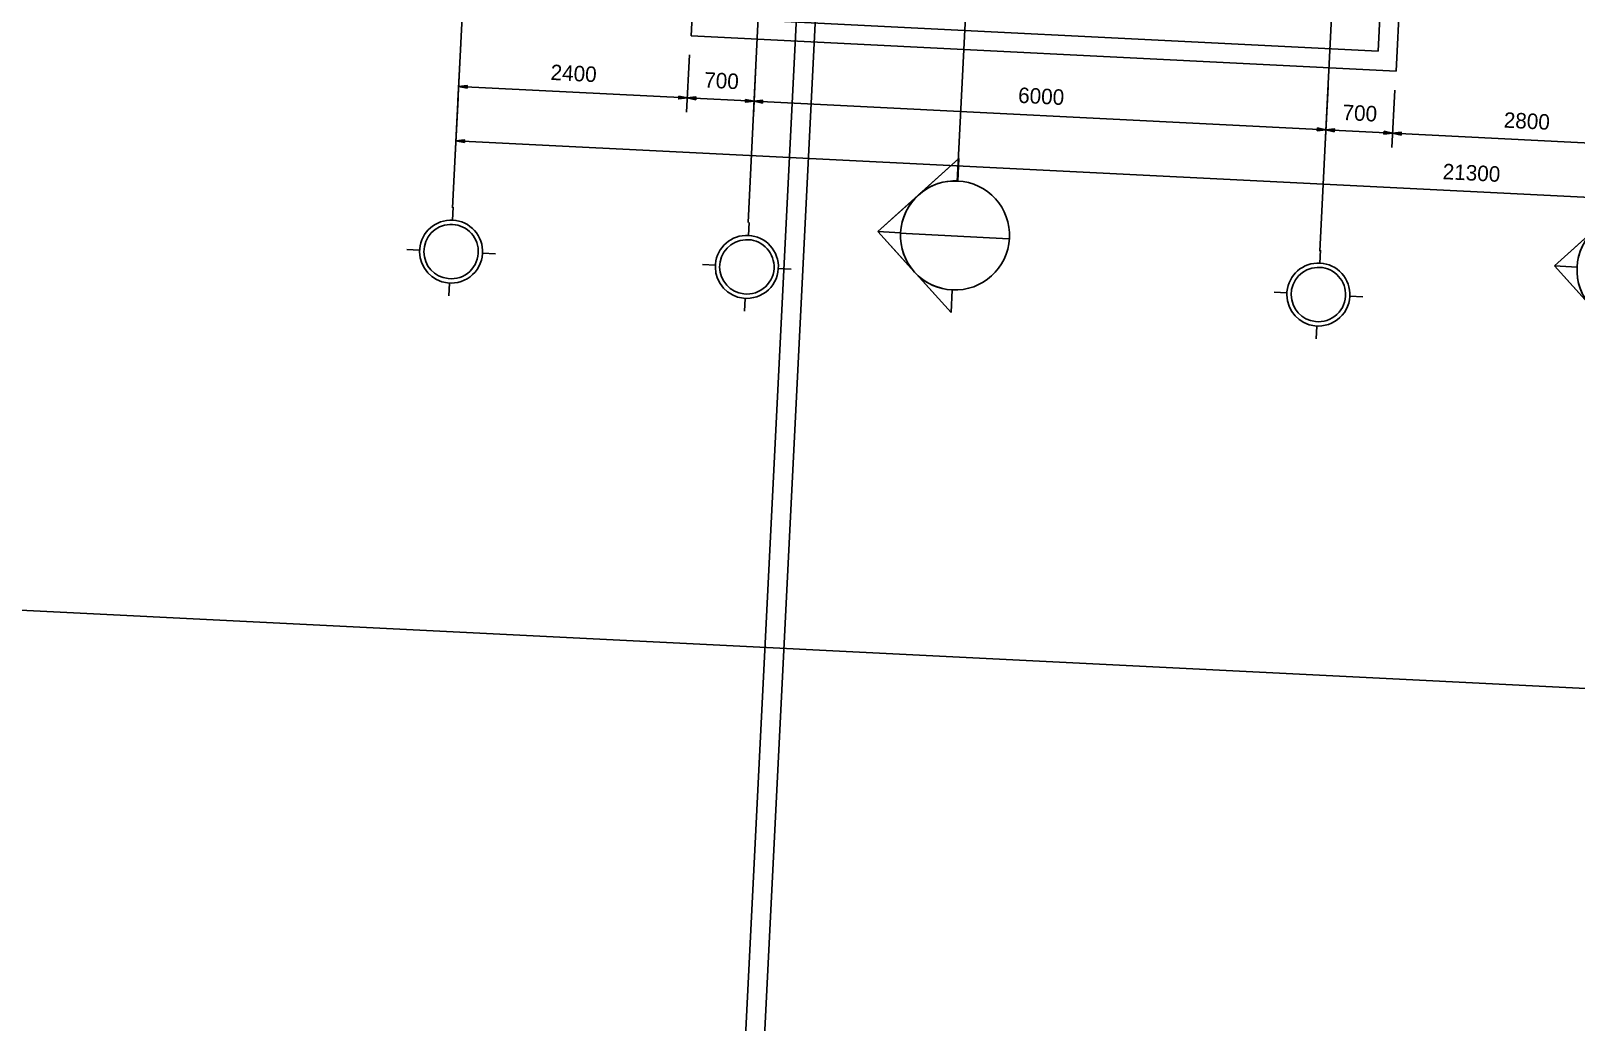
# Model space of a CAD drawing. Extents: x 549999 to 550212, y 1838161 to 1838467.
# Drawn here: x 550108.26 to 550124.45, y 1838333.47 to 1838343.86 of the extents above; entities that cross this region are included whole.
import ezdxf

# ---------------------------------------------------------------- set-up
doc = ezdxf.new("R2010")
doc.units = 0
for name, color, linetype in [('Level 17', 7, 'Continuous'), ('Level 18', 7, 'Continuous'), ('Level 19', 7, 'Continuous'), ('Level 20', 7, 'Continuous'), ('Level 35', 7, 'Continuous'), ('Level 36', 7, 'Continuous'), ('Level 8', 7, 'Continuous')]:
    doc.layers.add(name, color=color, linetype=linetype)

# ---------------------------------------------------------------- blocks, each defined once
blk = doc.blocks.new('FLOO10')
at = {"layer": 'Level 8'}
for p, q in [((-891.5, 527.1), (-891.5, -482.9)), ((-151.5, -482.9), (-151.5, 127.1)), ((-171.5, 107.1), (-171.5, -462.9)), ((-171.5, -462.9), (-871.5, -462.9)), ((-891.5, -482.9), (-151.5, -482.9))]:
    blk.add_line(p, q, dxfattribs=at)
blk = doc.blocks.new('GRID_2')
at = {"layer": 'Level 19'}
for p, q in [((0, 0.517), (0, 0.367)), ((-0.517, 0), (-0.367, 0)), ((0.517, 0), (0.367, 0)), ((0, -0.517), (0, -0.367))]:
    blk.add_line(p, q, dxfattribs=at)
for radius, start, end in [(0.367, 86.5906, 185.4173), (0.367, 3.4094, 86.5906), (0.317, 86.5906, 185.4173), (0.317, 3.4094, 86.5906), (0.317, 275.4173, 3.4094), (0.367, 275.4173, 3.4094), (0.367, 185.4173, 275.4173), (0.317, 185.4173, 275.4173)]:
    blk.add_arc((0, 0), radius, start, end, dxfattribs=at)
blk = doc.blocks.new('SECTI2')
at = {"layer": 'Level 17'}
for p, q in [((-0.635, 0.898), (-1.533, 0)), ((-1.084, 0.449), (-0.635, 0.898)), ((-0.635, 0.898), (-1.084, 0.449)), ((-0.635, 0.898), (0.263, 0)), ((-0.635, 0.898), (-0.635, 0.635)), ((-0.635, 0.635), (-0.635, 0.898)), ((-0.635, 0.635), (-0.635, 0.898)), ((-0.635, 0.898), (-0.186, 0.449)), ((-0.186, 0.449), (-0.635, 0.898)), ((-0.635, 0.898), (-0.635, 0.635)), ((-1.533, 0), (-1.107, 0.426)), ((-1.107, 0.426), (-1.533, 0)), ((-0.163, 0.426), (0.263, 0)), ((0.263, 0), (-0.163, 0.426)), ((-1.27, 0), (-1.533, 0)), ((-1.271, 0), (-1.533, 0)), ((-1.533, 0), (-1.271, 0)), ((0, 0), (0.263, 0)), ((0.263, 0), (0.001, 0)), ((0.001, 0), (0.263, 0))]:
    blk.add_line(p, q, dxfattribs=at)
for radius, start, end in [(0.635, 0, 180), (0.635, 90, 135), (0.635, 90, 135), (0.635, 45, 90), (0.635, 45, 90), (0.636, 137.9216, 180), (0.636, 137.9216, 180), (0.636, 0, 42.0784), (0.636, 0, 42.0784), (0.635, 180, 0)]:
    blk.add_arc((-0.635, 0), radius, start, end, dxfattribs=at)

msp = doc.modelspace()

# ---------------------------------------------------------------- linework, layer by layer
at = {"layer": 'Level 17'}
msp.add_line((550117.365, 1838341.742), (550118.507, 1838341.685), dxfattribs=at)
at = {"layer": 'Level 18'}
for p, q in [((550113.737, 1838363.232), (550112.676, 1838342.01)), ((550116.833, 1838363.077), (550115.772, 1838341.855)), ((550122.825, 1838362.777), (550121.765, 1838341.556))]:
    msp.add_line(p, q, dxfattribs=at)
at = {"layer": 'Level 20'}
for p, q in [((550113.331, 1838285.021), (550116.384, 1838346.085)), ((550113.531, 1838285.011), (550116.584, 1838346.075)), ((550112.762, 1838343.73), (550112.732, 1838343.131)), ((550115.159, 1838343.611), (550115.129, 1838343.011)), ((550115.159, 1838343.611), (550115.129, 1838343.011)), ((550115.858, 1838343.576), (550115.828, 1838342.976)), ((550115.858, 1838343.576), (550115.828, 1838342.976)), ((550112.733, 1838343.16), (550112.703, 1838342.561)), ((550112.739, 1838343.281), (550115.136, 1838343.161)), ((550115.136, 1838343.161), (550115.836, 1838343.126)), ((550115.836, 1838343.126), (550121.828, 1838342.827)), ((550121.851, 1838343.276), (550121.821, 1838342.677)), ((550121.851, 1838343.276), (550121.821, 1838342.677)), ((550122.55, 1838343.241), (550122.52, 1838342.642)), ((550122.55, 1838343.241), (550122.52, 1838342.642)), ((550121.828, 1838342.827), (550122.527, 1838342.792)), ((550112.711, 1838342.711), (550133.984, 1838341.648)), ((550122.527, 1838342.792), (550125.324, 1838342.652))]:
    msp.add_line(p, q, dxfattribs=at)
for points in [[(550112.828, 1838343.262), (550112.739, 1838343.281), (550112.829, 1838343.291)], [(550115.048, 1838343.181), (550115.136, 1838343.161), (550115.046, 1838343.151)], [(550115.225, 1838343.142), (550115.136, 1838343.161), (550115.226, 1838343.172)], [(550115.747, 1838343.146), (550115.836, 1838343.126), (550115.746, 1838343.116)], [(550115.924, 1838343.107), (550115.836, 1838343.126), (550115.925, 1838343.137)], [(550121.74, 1838342.846), (550121.828, 1838342.827), (550121.738, 1838342.816)], [(550121.916, 1838342.807), (550121.828, 1838342.827), (550121.918, 1838342.837)], [(550122.439, 1838342.811), (550122.527, 1838342.792), (550122.437, 1838342.781)], [(550122.616, 1838342.772), (550122.527, 1838342.792), (550122.617, 1838342.802)], [(550112.799, 1838342.692), (550112.711, 1838342.711), (550112.801, 1838342.721)]]:
    msp.add_lwpolyline(points, close=True, dxfattribs=at)
at = {"layer": 'Level 35'}
msp.add_lwpolyline([(550106.115, 1838337.893), (550146.761, 1838335.861), (550148.198, 1838364.603), (550107.552, 1838366.635)], close=True, dxfattribs=at)
at = {"layer": 'Level 36'}
msp.add_line((550117.965, 1838342.284), (550119.027, 1838363.526), dxfattribs=at)

# ---------------------------------------------------------------- block references
at = {"layer": 'Level 17', "xscale": 0.9000000000000004, "yscale": 0.9, "rotation": 87.13800620795936}
for p in [(550117.97, 1838342.29), (550125.06, 1838341.93)]:
    msp.add_blockref('SECTI2', p, dxfattribs=at)
at = {"layer": 'Level 19', "xscale": 0.9000000000000004, "yscale": 0.9, "rotation": 177.13800620795936}
for p in [(550112.66, 1838341.55), (550115.76, 1838341.39), (550121.75, 1838341.1)]:
    msp.add_blockref('GRID_2', p, dxfattribs=at)
at = {"layer": 'Level 8', "xscale": 0.010000000000000004, "yscale": 0.01, "rotation": -2.8619937920406366}
msp.add_blockref('FLOO10', (550124.32, 1838348.19), dxfattribs=at)

# ---------------------------------------------------------------- texts
at = {"layer": 'Level 20'}
for s, p in [('2400', (550113.7, 1838343.35)), ('700', (550115.31, 1838343.27)), ('6000', (550118.6, 1838343.11)), ('700', (550122, 1838342.93)), ('2800', (550123.69, 1838342.85)), ('21300', (550123.05, 1838342.31))]:
    msp.add_text(s, height=0.1622, rotation=357.138, dxfattribs=at).set_placement(p)

doc.saveas('drawing.dxf')
